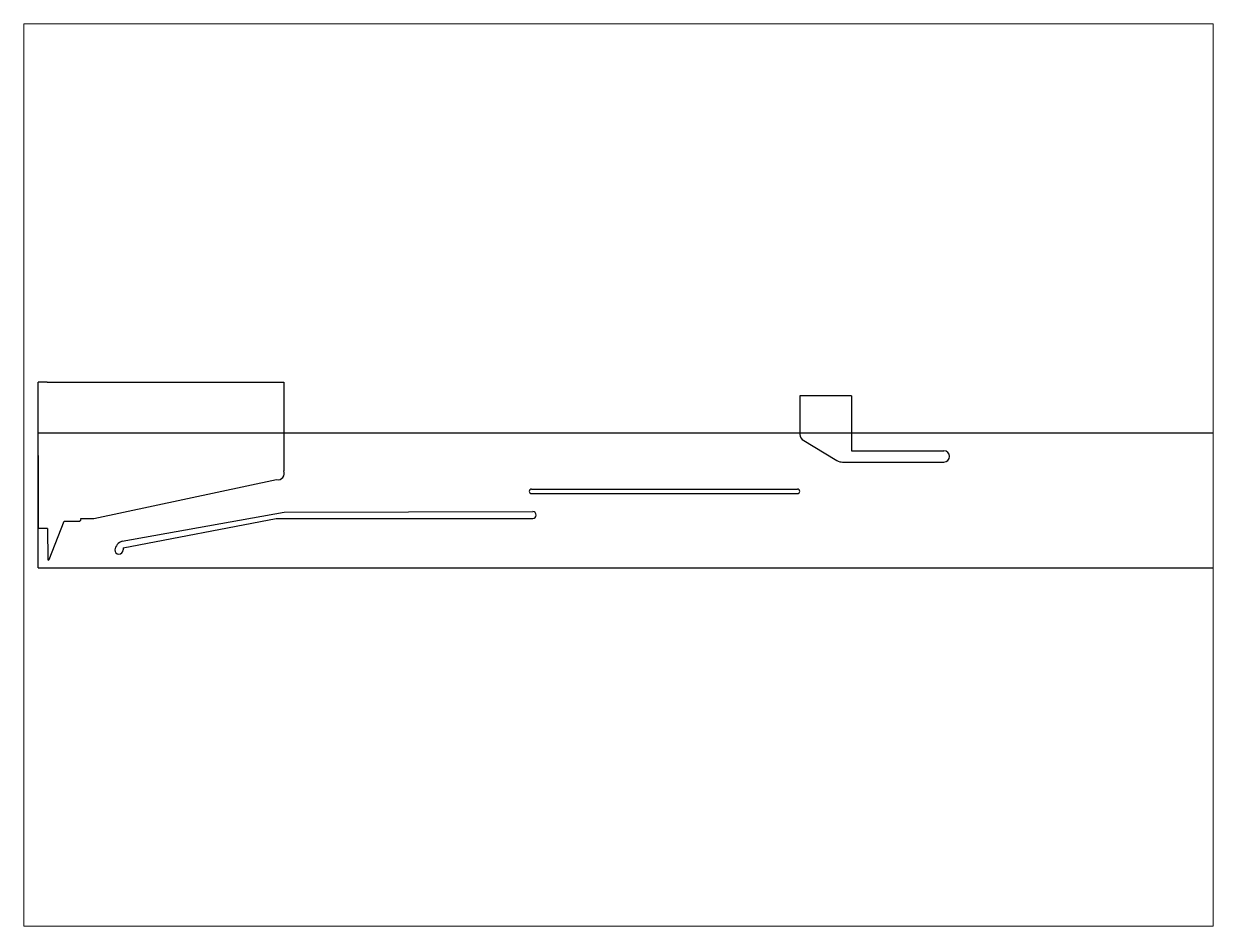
# Paper-space layout 'Layout1' of a CAD drawing. Header units: millimetres. Extents: x 26 to 231, y 20 to 176.
# The model-space entities are those that its viewports show. They can reach past a viewport. Long polylines and large blocks are cut down to what shows.
import ezdxf

# ---------------------------------------------------------------- set-up
doc = ezdxf.new("R2010")
doc.units = ezdxf.units.MM
for name, color, linetype in [('bbox', 8, 'Continuous'), ('extraction_line', 1, 'Continuous'), ('focus_line', 2, 'Continuous'), ('ground_line', 6, 'Continuous'), ('puller_line', 5, 'Continuous')]:
    doc.layers.add(name, color=color, linetype=linetype)

msp = doc.modelspace()

# ---------------------------------------------------------------- linework, layer by layer
at = {"layer": 'bbox'}
for p, q in [((0, 0), (0, 60)), ((0, 60), (523.92, 60)), ((523.92, 60), (523.92, 0)), ((0, 0), (523.92, 0))]:
    msp.add_line(p, q, dxfattribs=at)
at = {"layer": 'extraction_line'}
for p, q in [((0.16, 17.5), (-0.08, 82.54)), ((3.92, 82.54), (-0.08, 82.54)), ((3.92, 82.54), (108.92, 82.54)), ((108.92, 82.54), (108.92, 43.14)), ((24.69, 22), (105.75, 39.23)), ((18.9, 22), (24.69, 22)), ((4.16, 17.5), (0.16, 17.5)), ((4.16, 17.5), (4.21, 3.81)), ((4.85, 3.72), (11.56, 20.8)), ((11.56, 20.8), (17.92, 20.8))]:
    msp.add_line(p, q, dxfattribs=at)
for centre, radius, start, end in [((106.4, 41.94), 2.79, 256.5001, 25.5), ((18.12, 21.63), 0.857, 256.1525, 25.3842), ((4.54, 3.83), 0.331, 182.9126, 340.7512)]:
    msp.add_arc(centre, radius, start, end, dxfattribs=at)
at = {"layer": 'focus_line'}
for p, q in [((218.92, 35), (336.92, 35)), ((218.92, 33), (336.92, 33))]:
    msp.add_line(p, q, dxfattribs=at)
for centre, start, end in [((218.92, 34), 90, 270), ((336.92, 34), 270, 90)]:
    msp.add_arc(centre, 1, start, end, dxfattribs=at)
at = {"layer": 'ground_line'}
for p, q in [((360.92, 76.39), (337.92, 76.39)), ((337.92, 76.39), (337.92, 60.11)), ((360.92, 76.39), (360.92, 52)), ((338.95, 57.06), (354.46, 47.67)), ((360.92, 52), (401.92, 52)), ((356.96, 47), (401.92, 47))]:
    msp.add_line(p, q, dxfattribs=at)
for centre, radius, start, end in [((341.86, 59.75), 3.96, 174.7825, 222.7011), ((357.01, 52.22), 5.22, 240.6379, 269.3599), ((401.92, 49.5), 2.5, 270, 90)]:
    msp.add_arc(centre, radius, start, end, dxfattribs=at)
at = {"layer": 'puller_line'}
for p, q in [((37.21, 11.94), (109.15, 24.84)), ((37.67, 8.97), (105.52, 22)), ((105.52, 22), (219.42, 22)), ((109.15, 24.84), (219.42, 25)), ((37.67, 8.97), (37.67, 8))]:
    msp.add_line(p, q, dxfattribs=at)
for centre, radius, start, end in [((219.42, 23.5), 1.5, 270, 90), ((38.97, 7.12), 5.13, 110.0852, 170.0852), ((35.79, 8), 1.88, 180, 0)]:
    msp.add_arc(centre, radius, start, end, dxfattribs=at)

psp = doc.layouts.get("Layout1")

# ---------------------------------------------------------------- viewports
at = {"layer": 'ground_line'}
psp.add_viewport(center=(128.5, 97.5), size=(205.6, 156), view_center_point=(257.5, 41.27), view_height=400.5191, dxfattribs=at)

doc.saveas('drawing.dxf')
